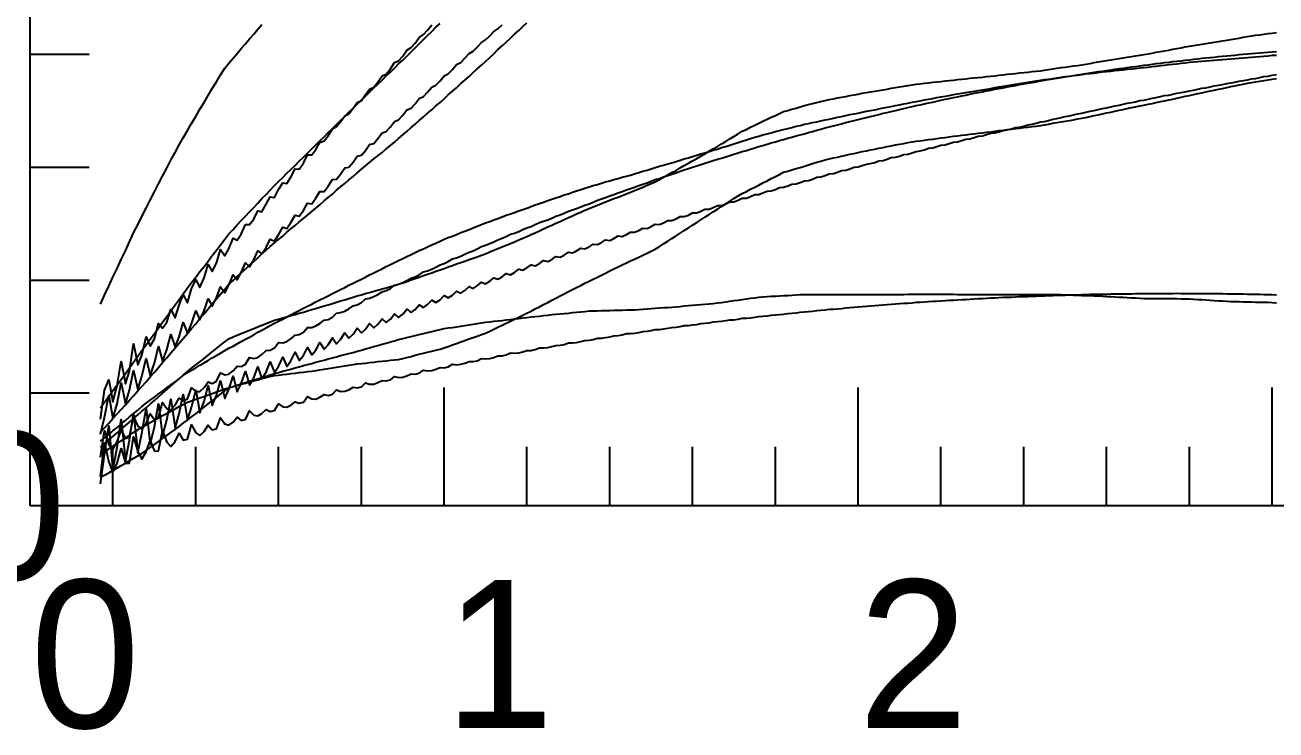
# Model space of a CAD drawing. Extents: x -35 to 185, y -35 to 125.
# Drawn here: x -0.3 to 67.4, y -12.1 to 26 of the extents above; entities that cross this region are included whole.
import ezdxf

# ---------------------------------------------------------------- set-up
doc = ezdxf.new("R2010")
doc.units = 0

msp = doc.modelspace()

# ---------------------------------------------------------------- linework, layer by layer
at = {"color": 0}
for p, q in [((0, 24.412), (3.2, 24.412)), ((0, 18.309), (3.2, 18.309)), ((0, 12.206), (3.2, 12.206)), ((0, 6.103), (3.2, 6.103)), ((22.4, 0), (22.4, 6.4)), ((44.8, 0), (44.8, 6.4)), ((67.2, 0), (67.2, 6.4)), ((4.48, 0), (4.48, 3.2)), ((8.96, 0), (8.96, 3.2)), ((13.44, 0), (13.44, 3.2)), ((17.92, 0), (17.92, 3.2)), ((26.88, 0), (26.88, 3.2)), ((31.36, 0), (31.36, 3.2)), ((35.84, 0), (35.84, 3.2)), ((40.32, 0), (40.32, 3.2)), ((49.28, 0), (49.28, 3.2)), ((53.76, 0), (53.76, 3.2)), ((58.24, 0), (58.24, 3.2)), ((62.72, 0), (62.72, 3.2))]:
    msp.add_line(p, q, dxfattribs=at)
msp.add_lwpolyline([(0, 0), (0, 99.174), (179.2, 99.174), (179.2, 0)], close=True, dxfattribs=at)
at = {"color": 4}
for points in [[(3.808, 3.985), (4.032, 4.227), (4.256, 4.471), (4.48, 4.728), (4.704, 4.97), (4.928, 5.214), (5.152, 5.471), (5.376, 5.712), (5.6, 5.955), (5.824, 6.212), (6.048, 6.452), (6.272, 6.702), (6.496, 6.974), (6.72, 7.229), (6.944, 7.485), (7.168, 7.757), (7.392, 8.012), (7.616, 8.269), (7.84, 8.541), (8.064, 8.795), (8.288, 9.051), (8.512, 9.324), (8.736, 9.585), (8.96, 9.847), (9.184, 10.125), (9.408, 10.385), (9.632, 10.647), (9.856, 10.925), (10.08, 11.184), (10.304, 11.445), (10.528, 11.724), (10.752, 11.983), (10.976, 12.186), (11.2, 12.402), (11.424, 12.6), (11.648, 12.798), (11.872, 13.015), (12.096, 13.212), (12.32, 13.41), (12.544, 13.626), (12.768, 13.823), (12.992, 14.021), (13.216, 14.227), (13.44, 14.407), (13.664, 14.589), (13.888, 14.79), (14.112, 14.97), (14.336, 15.152), (14.56, 15.353), (14.784, 15.534), (15.008, 15.715), (15.232, 15.917), (15.456, 16.097), (15.68, 16.283), (15.904, 16.488), (16.128, 16.672), (16.352, 16.856), (16.576, 17.061), (16.8, 17.244), (17.024, 17.428), (17.248, 17.632), (17.472, 17.815), (17.696, 17.998), (17.92, 18.198), (18.144, 18.376), (18.368, 18.555), (18.592, 18.755), (18.816, 18.932), (19.04, 19.11), (19.264, 19.31), (19.488, 19.487), (19.712, 19.665), (19.936, 19.864), (20.16, 20.05), (20.384, 20.239), (20.608, 20.45), (20.832, 20.639), (21.056, 20.828), (21.28, 21.038), (21.504, 21.225), (21.728, 21.413), (21.952, 21.623), (22.176, 21.81), (22.4, 21.997), (22.624, 22.218), (22.848, 22.413), (23.072, 22.608), (23.296, 22.825), (23.52, 23.019), (23.744, 23.214), (23.968, 23.43), (24.192, 23.623), (24.416, 23.816), (24.64, 24.031), (24.864, 24.235), (25.088, 24.438), (25.312, 24.663), (25.536, 24.865), (25.76, 25.067), (25.984, 25.291), (26.208, 25.492), (26.432, 25.694), (26.656, 25.917), (26.88, 26.117)], [(3.808, 5.3), (4.032, 5.602), (4.256, 5.911), (4.48, 6.231), (4.704, 6.535), (4.928, 6.841), (5.152, 7.16), (5.376, 7.468), (5.6, 7.77), (5.824, 8.089), (6.048, 8.395), (6.272, 8.699), (6.496, 9.013), (6.72, 9.318), (6.944, 9.626), (7.168, 9.937), (7.392, 10.241), (7.616, 10.548), (7.84, 10.863), (8.064, 11.164), (8.288, 11.47), (8.512, 11.789), (8.736, 12.068), (8.96, 12.358), (9.184, 12.662), (9.408, 12.948), (9.632, 13.235), (9.856, 13.539), (10.08, 13.83), (10.304, 14.113), (10.528, 14.417), (10.752, 14.703), (10.976, 14.938), (11.2, 15.185), (11.424, 15.419), (11.648, 15.655), (11.872, 15.897), (12.096, 16.131), (12.32, 16.366), (12.544, 16.612), (12.768, 16.842), (12.992, 17.076), (13.216, 17.318), (13.44, 17.527), (13.664, 17.744), (13.888, 17.978), (14.112, 18.19), (14.336, 18.404), (14.56, 18.638), (14.784, 18.854), (15.008, 19.063), (15.232, 19.297), (15.456, 19.512), (15.68, 19.727), (15.904, 19.959), (16.128, 20.176), (16.352, 20.394), (16.576, 20.621), (16.8, 20.837), (17.024, 21.055), (17.248, 21.285), (17.472, 21.497), (17.696, 21.713), (17.92, 21.945), (18.144, 22.15), (18.368, 22.363), (18.592, 22.595), (18.816, 22.803), (19.04, 23.012), (19.264, 23.242), (19.488, 23.454), (19.712, 23.658), (19.936, 23.888), (20.16, 24.104), (20.384, 24.318), (20.608, 24.551), (20.832, 24.768), (21.056, 24.985), (21.28, 25.213), (21.504, 25.428), (21.728, 25.645), (21.952, 25.875), (22.176, 26.086)], [(3.808, 3.494), (4.032, 3.676), (4.256, 3.866), (4.48, 4.057), (4.704, 4.243), (4.928, 4.43), (5.152, 4.62), (5.376, 4.812), (5.6, 4.992), (5.824, 5.18), (6.048, 5.371), (6.272, 5.545), (6.496, 5.71), (6.72, 5.88), (6.944, 6.052), (7.168, 6.21), (7.392, 6.379), (7.616, 6.549), (7.84, 6.713), (8.064, 6.877), (8.288, 7.045), (8.512, 7.215), (8.736, 7.332), (8.96, 7.467), (9.184, 7.603), (9.408, 7.732), (9.632, 7.862), (9.856, 7.997), (10.08, 8.134), (10.304, 8.257), (10.528, 8.391), (10.752, 8.52), (10.976, 8.64), (11.2, 8.761), (11.424, 8.888), (11.648, 9.016), (11.872, 9.129), (12.096, 9.255), (12.32, 9.382), (12.544, 9.502), (12.768, 9.621), (12.992, 9.747), (13.216, 9.874), (13.44, 9.981), (13.664, 10.101), (13.888, 10.221), (14.112, 10.333), (14.336, 10.446), (14.56, 10.566), (14.784, 10.686), (15.008, 10.791), (15.232, 10.909), (15.456, 11.028), (15.68, 11.137), (15.904, 11.247), (16.128, 11.364), (16.352, 11.481), (16.576, 11.583), (16.8, 11.698), (17.024, 11.814), (17.248, 11.923), (17.472, 12.031), (17.696, 12.146), (17.92, 12.264), (18.144, 12.367), (18.368, 12.484), (18.592, 12.601), (18.816, 12.71), (19.04, 12.82), (19.264, 12.936), (19.488, 13.052), (19.712, 13.154), (19.936, 13.268), (20.16, 13.38), (20.384, 13.482), (20.608, 13.584), (20.832, 13.692), (21.056, 13.801), (21.28, 13.895), (21.504, 14.003), (21.728, 14.111), (21.952, 14.211), (22.176, 14.312), (22.4, 14.419), (22.624, 14.506), (22.848, 14.586), (23.072, 14.678), (23.296, 14.771), (23.52, 14.856), (23.744, 14.942), (23.968, 15.034), (24.192, 15.126), (24.416, 15.204), (24.64, 15.295), (24.864, 15.38), (25.088, 15.458), (25.312, 15.537), (25.536, 15.622), (25.76, 15.708), (25.984, 15.779), (26.208, 15.863), (26.432, 15.948), (26.656, 16.025), (26.88, 16.102), (27.104, 16.186), (27.328, 16.27), (27.552, 16.34), (27.776, 16.422), (28, 16.505), (28.224, 16.578), (28.448, 16.652), (28.672, 16.731), (28.896, 16.811), (29.12, 16.877), (29.344, 16.956), (29.568, 17.035), (29.792, 17.106), (30.016, 17.178), (30.24, 17.256), (30.464, 17.326), (30.688, 17.38), (30.912, 17.447), (31.136, 17.514), (31.36, 17.575), (31.584, 17.635), (31.808, 17.701), (32.032, 17.768), (32.256, 17.821), (32.48, 17.887), (32.704, 17.956), (32.928, 18.021), (33.152, 18.086), (33.376, 18.157), (33.6, 18.228), (33.824, 18.286), (34.048, 18.356), (34.272, 18.426), (34.496, 18.489), (34.72, 18.553), (34.944, 18.622), (35.168, 18.694), (35.392, 18.753), (35.616, 18.824), (35.84, 18.895), (36.064, 18.96), (36.288, 19.024), (36.512, 19.094), (36.736, 19.164), (36.96, 19.221), (37.184, 19.29), (37.408, 19.365), (37.632, 19.434), (37.856, 19.503), (38.08, 19.577), (38.304, 19.652), (38.528, 19.714), (38.752, 19.787), (38.976, 19.86), (39.2, 19.927), (39.424, 19.994), (39.648, 20.059), (39.872, 20.121), (40.096, 20.171), (40.32, 20.232), (40.544, 20.293), (40.768, 20.348), (40.992, 20.402), (41.216, 20.462), (41.44, 20.522), (41.664, 20.57), (41.888, 20.629), (42.112, 20.678), (42.336, 20.724), (42.56, 20.77), (42.784, 20.821), (43.008, 20.872), (43.232, 20.912), (43.456, 20.962), (43.68, 21.012), (43.904, 21.056), (44.128, 21.101), (44.352, 21.15), (44.576, 21.199), (44.8, 21.237), (45.024, 21.285), (45.248, 21.334), (45.472, 21.376), (45.696, 21.419), (45.92, 21.466), (46.144, 21.514), (46.368, 21.551), (46.592, 21.598), (46.816, 21.645), (47.04, 21.687), (47.264, 21.73), (47.488, 21.776), (47.712, 21.822), (47.936, 21.859), (48.16, 21.904), (48.384, 21.95), (48.608, 21.99), (48.832, 22.031), (49.056, 22.072), (49.28, 22.115), (49.504, 22.148), (49.728, 22.19), (49.952, 22.232), (50.176, 22.268), (50.4, 22.305), (50.624, 22.346), (50.848, 22.387), (51.072, 22.418), (51.296, 22.46), (51.52, 22.5), (51.744, 22.536), (51.968, 22.572), (52.192, 22.612), (52.416, 22.652), (52.64, 22.683), (52.864, 22.722), (53.088, 22.761), (53.312, 22.796), (53.536, 22.83), (53.76, 22.868), (53.984, 22.906), (54.208, 22.935), (54.432, 22.973), (54.656, 23.01), (54.88, 23.042), (55.104, 23.075), (55.328, 23.111), (55.552, 23.147), (55.776, 23.173), (56, 23.204), (56.224, 23.235), (56.448, 23.262), (56.672, 23.289), (56.896, 23.319), (57.12, 23.349), (57.344, 23.372), (57.568, 23.401), (57.792, 23.43), (58.016, 23.456), (58.24, 23.479), (58.464, 23.505), (58.688, 23.532), (58.912, 23.551), (59.136, 23.577), (59.36, 23.603), (59.584, 23.625), (59.808, 23.647), (60.032, 23.672), (60.256, 23.696), (60.48, 23.719), (60.704, 23.748), (60.928, 23.777), (61.152, 23.802), (61.376, 23.828), (61.6, 23.855), (61.824, 23.883), (62.048, 23.905), (62.272, 23.932), (62.496, 23.959), (62.72, 23.978), (62.944, 23.996), (63.168, 24.017), (63.392, 24.037), (63.616, 24.051), (63.84, 24.071), (64.064, 24.091), (64.288, 24.107), (64.512, 24.124), (64.736, 24.143), (64.96, 24.161), (65.184, 24.18), (65.408, 24.202), (65.632, 24.223), (65.856, 24.242), (66.08, 24.261), (66.304, 24.282), (66.528, 24.302), (66.752, 24.318), (66.976, 24.338), (67.2, 24.358), (67.424, 24.372)]]:
    msp.add_lwpolyline(points, dxfattribs=at)
at = {"color": 3}
for points in [[(3.808, 10.903), (4.032, 11.388), (4.256, 11.873), (4.48, 12.358), (4.704, 12.837), (4.928, 13.317), (5.152, 13.796), (5.376, 14.276), (5.6, 14.755), (5.824, 15.192), (6.048, 15.64), (6.272, 16.087), (6.496, 16.535), (6.72, 16.982), (6.944, 17.405), (7.168, 17.831), (7.392, 18.258), (7.616, 18.684), (7.84, 19.111), (8.064, 19.514), (8.288, 19.9), (8.512, 20.286), (8.736, 20.672), (8.96, 21.058), (9.184, 21.444), (9.408, 21.815), (9.632, 22.185), (9.856, 22.555), (10.08, 22.925), (10.304, 23.296), (10.528, 23.666), (10.752, 23.941), (10.976, 24.202), (11.2, 24.463), (11.424, 24.724), (11.648, 24.985), (11.872, 25.245), (12.096, 25.506), (12.32, 25.767), (12.544, 26.028)], [(3.808, 3.869), (4.032, 4.772), (4.256, 5.959), (4.48, 4.724), (4.704, 5.522), (4.928, 6.644), (5.152, 5.514), (5.376, 6.261), (5.6, 7.316), (5.824, 6.286), (6.048, 6.992), (6.272, 7.974), (6.496, 7.054), (6.72, 7.716), (6.944, 8.622), (7.168, 7.817), (7.392, 8.433), (7.616, 9.266), (7.84, 8.574), (8.064, 9.143), (8.288, 9.908), (8.512, 9.323), (8.736, 9.849), (8.96, 10.551), (9.184, 10.062), (9.408, 10.549), (9.632, 11.194), (9.856, 10.792), (10.08, 11.244), (10.304, 11.839), (10.528, 11.513), (10.752, 11.933), (10.976, 12.486), (11.2, 12.224), (11.424, 12.618), (11.648, 13.132), (11.872, 12.927), (12.096, 13.298), (12.32, 13.779), (12.544, 13.623), (12.768, 13.974), (12.992, 14.426), (13.216, 14.31), (13.44, 14.644), (13.664, 15.072), (13.888, 14.991), (14.112, 15.311), (14.336, 15.716), (14.56, 15.666), (14.784, 15.972), (15.008, 16.358), (15.232, 16.335), (15.456, 16.63), (15.68, 16.998), (15.904, 16.998), (16.128, 17.283), (16.352, 17.636), (16.576, 17.656), (16.8, 17.932), (17.024, 18.272), (17.248, 18.308), (17.472, 18.577), (17.696, 18.904), (17.92, 18.956), (18.144, 19.217), (18.368, 19.534), (18.592, 19.598), (18.816, 19.854), (19.04, 20.16), (19.264, 20.237), (19.488, 20.486), (19.712, 20.784), (19.936, 20.87), (20.16, 21.115), (20.384, 21.404), (20.608, 21.5), (20.832, 21.739), (21.056, 22.021), (21.28, 22.125), (21.504, 22.36), (21.728, 22.635), (21.952, 22.745), (22.176, 22.976), (22.4, 23.245), (22.624, 23.362), (22.848, 23.589), (23.072, 23.852), (23.296, 23.975), (23.52, 24.198), (23.744, 24.455), (23.968, 24.583), (24.192, 24.803), (24.416, 25.055), (24.64, 25.188), (24.864, 25.405), (25.088, 25.652), (25.312, 25.788), (25.536, 26.003)], [(3.808, 4.68), (4.032, 6.259), (4.256, 6.82), (4.48, 5.621), (4.704, 6.514), (4.928, 7.807), (5.152, 6.605), (5.376, 7.288), (5.6, 8.76), (5.824, 7.619), (6.048, 8.127), (6.272, 9.142), (6.496, 8.627), (6.72, 9.022), (6.944, 9.862), (7.168, 9.607), (7.392, 9.936), (7.616, 10.62), (7.84, 10.16), (8.064, 10.845), (8.288, 11.416), (8.512, 10.975), (8.736, 11.736), (8.96, 12.229), (9.184, 11.809), (9.408, 12.335), (9.632, 13.045), (9.856, 12.662), (10.08, 13.112), (10.304, 13.857), (10.528, 13.519), (10.752, 13.897), (10.976, 14.465), (11.2, 14.371), (11.424, 14.696), (11.648, 15.204), (11.872, 15.214), (12.096, 15.501), (12.32, 15.946), (12.544, 15.892), (12.768, 16.304), (12.992, 16.7), (13.216, 16.664), (13.44, 17.104), (13.664, 17.461), (13.888, 17.43), (14.112, 17.779), (14.336, 18.224), (14.56, 18.2), (14.784, 18.526), (15.008, 18.986), (15.232, 18.97), (15.456, 19.266), (15.68, 19.652), (15.904, 19.738), (16.128, 20.009), (16.352, 20.375), (16.576, 20.502), (16.8, 20.753), (17.024, 21.091), (17.248, 21.186), (17.472, 21.496), (17.696, 21.81), (17.92, 21.913), (18.144, 22.235), (18.368, 22.529), (18.592, 22.63), (18.816, 22.911), (19.04, 23.248), (19.264, 23.347), (19.488, 23.621), (19.712, 23.964), (19.936, 24.063), (20.16, 24.32), (20.384, 24.627), (20.608, 24.776), (20.832, 25.02), (21.056, 25.32), (21.28, 25.486), (21.504, 25.718), (21.728, 26.002)], [(3.808, 2.633), (4.032, 4.051), (4.256, 3.316), (4.48, 3.045), (4.704, 3.456), (4.928, 4.099), (5.152, 3.636), (5.376, 3.728), (5.6, 4.819), (5.824, 4.305), (6.048, 4.142), (6.272, 4.473), (6.496, 4.968), (6.72, 4.677), (6.944, 4.786), (7.168, 5.584), (7.392, 5.256), (7.616, 5.189), (7.84, 5.45), (8.064, 5.831), (8.288, 5.671), (8.512, 5.791), (8.736, 6.383), (8.96, 6.183), (9.184, 6.18), (9.408, 6.393), (9.632, 6.697), (9.856, 6.621), (10.08, 6.747), (10.304, 7.201), (10.528, 7.086), (10.752, 7.122), (10.976, 7.304), (11.2, 7.556), (11.424, 7.534), (11.648, 7.661), (11.872, 8.022), (12.096, 7.964), (12.32, 8.024), (12.544, 8.185), (12.768, 8.401), (12.992, 8.414), (13.216, 8.539), (13.44, 8.837), (13.664, 8.818), (13.888, 8.891), (14.112, 9.037), (14.336, 9.227), (14.56, 9.263), (14.784, 9.386), (15.008, 9.638), (15.232, 9.645), (15.456, 9.727), (15.68, 9.862), (15.904, 10.033), (16.128, 10.083), (16.352, 10.204), (16.576, 10.421), (16.8, 10.448), (17.024, 10.535), (17.248, 10.661), (17.472, 10.816), (17.696, 10.877), (17.92, 10.994), (18.144, 11.185), (18.368, 11.225), (18.592, 11.315), (18.816, 11.433), (19.04, 11.576), (19.264, 11.644), (19.488, 11.758), (19.712, 11.929), (19.936, 11.978), (20.16, 12.069), (20.384, 12.181), (20.608, 12.314), (20.832, 12.386), (21.056, 12.497), (21.28, 12.651), (21.504, 12.706), (21.728, 12.798), (21.952, 12.904), (22.176, 13.029), (22.4, 13.103), (22.624, 13.211), (22.848, 13.351), (23.072, 13.411), (23.296, 13.502), (23.52, 13.604), (23.744, 13.72), (23.968, 13.796), (24.192, 13.9), (24.416, 14.029), (24.64, 14.093), (24.864, 14.182), (25.088, 14.279), (25.312, 14.389), (25.536, 14.466), (25.76, 14.566), (25.984, 14.685), (26.208, 14.751), (26.432, 14.839), (26.656, 14.932), (26.88, 15.036), (27.104, 15.112), (27.328, 15.209), (27.552, 15.32), (27.776, 15.386), (28, 15.472), (28.224, 15.561), (28.448, 15.66), (28.672, 15.736), (28.896, 15.829), (29.12, 15.932), (29.344, 15.999), (29.568, 16.083), (29.792, 16.168), (30.016, 16.262), (30.24, 16.337), (30.464, 16.427), (30.688, 16.523), (30.912, 16.59), (31.136, 16.671), (31.36, 16.753), (31.584, 16.842), (31.808, 16.915), (32.032, 17.002), (32.256, 17.092), (32.48, 17.158), (32.704, 17.237), (32.928, 17.316), (33.152, 17.4), (33.376, 17.472), (33.6, 17.556), (33.824, 17.64), (34.048, 17.705), (34.272, 17.782), (34.496, 17.857), (34.72, 17.937), (34.944, 18.007), (35.168, 18.087), (35.392, 18.167), (35.616, 18.231), (35.84, 18.304), (36.064, 18.376), (36.288, 18.452), (36.512, 18.52), (36.736, 18.598), (36.96, 18.672), (37.184, 18.735), (37.408, 18.806), (37.632, 18.874), (37.856, 18.947), (38.08, 19.013), (38.304, 19.087), (38.528, 19.157), (38.752, 19.218), (38.976, 19.286), (39.2, 19.351), (39.424, 19.42), (39.648, 19.484), (39.872, 19.555), (40.096, 19.621), (40.32, 19.68), (40.544, 19.745), (40.768, 19.808), (40.992, 19.873), (41.216, 19.934), (41.44, 20.002), (41.664, 20.064), (41.888, 20.121), (42.112, 20.184), (42.336, 20.243), (42.56, 20.305), (42.784, 20.364), (43.008, 20.429), (43.232, 20.487), (43.456, 20.542), (43.68, 20.602), (43.904, 20.658), (44.128, 20.717), (44.352, 20.773), (44.576, 20.835), (44.8, 20.89), (45.024, 20.942), (45.248, 21), (45.472, 21.053), (45.696, 21.109), (45.92, 21.163), (46.144, 21.221), (46.368, 21.273), (46.592, 21.323), (46.816, 21.378), (47.04, 21.428), (47.264, 21.481), (47.488, 21.532), (47.712, 21.587), (47.936, 21.636), (48.16, 21.684), (48.384, 21.735), (48.608, 21.783), (48.832, 21.833), (49.056, 21.881), (49.28, 21.933), (49.504, 21.979), (49.728, 22.025), (49.952, 22.074), (50.176, 22.118), (50.4, 22.165), (50.624, 22.211), (50.848, 22.26), (51.072, 22.303), (51.296, 22.346), (51.52, 22.392), (51.744, 22.434), (51.968, 22.478), (52.192, 22.521), (52.416, 22.568), (52.64, 22.607), (52.864, 22.648), (53.088, 22.692), (53.312, 22.731), (53.536, 22.772), (53.76, 22.813), (53.984, 22.856), (54.208, 22.893), (54.432, 22.931), (54.656, 22.972), (54.88, 23.009), (55.104, 23.047), (55.328, 23.085), (55.552, 23.125), (55.776, 23.159), (56, 23.195), (56.224, 23.233), (56.448, 23.267), (56.672, 23.303), (56.896, 23.338), (57.12, 23.376), (57.344, 23.407), (57.568, 23.441), (57.792, 23.476), (58.016, 23.508), (58.24, 23.54), (58.464, 23.573), (58.688, 23.608), (58.912, 23.636), (59.136, 23.668), (59.36, 23.7), (59.584, 23.729), (59.808, 23.759), (60.032, 23.79), (60.256, 23.822), (60.48, 23.848), (60.704, 23.876), (60.928, 23.906), (61.152, 23.933), (61.376, 23.96), (61.6, 23.988), (61.824, 24.017), (62.048, 24.041), (62.272, 24.067), (62.496, 24.094), (62.72, 24.118), (62.944, 24.143), (63.168, 24.168), (63.392, 24.195), (63.616, 24.216), (63.84, 24.24), (64.064, 24.265), (64.288, 24.286), (64.512, 24.308), (64.736, 24.331), (64.96, 24.355), (65.184, 24.374), (65.408, 24.395), (65.632, 24.417), (65.856, 24.436), (66.08, 24.456), (66.304, 24.476), (66.528, 24.498), (66.752, 24.514), (66.976, 24.533), (67.2, 24.552), (67.424, 24.569)]]:
    msp.add_lwpolyline(points, dxfattribs=at)
at = {"color": 1}
msp.add_lwpolyline([(3.808, 3.181), (4.032, 3.372), (4.256, 3.565), (4.48, 3.758), (4.704, 3.951), (4.928, 4.144), (5.152, 4.338), (5.376, 4.532), (5.6, 4.726), (5.824, 4.921), (6.048, 5.115), (6.272, 5.309), (6.496, 5.503), (6.72, 5.697), (6.944, 5.892), (7.168, 6.088), (7.392, 6.285), (7.616, 6.481), (7.84, 6.679), (8.064, 6.876), (8.288, 7.074), (8.512, 7.273), (8.736, 7.441), (8.96, 7.616), (9.184, 7.792), (9.408, 7.969), (9.632, 8.146), (9.856, 8.325), (10.08, 8.503), (10.304, 8.683), (10.528, 8.863), (10.752, 9.037), (10.976, 9.134), (11.2, 9.226), (11.424, 9.317), (11.648, 9.409), (11.872, 9.501), (12.096, 9.592), (12.32, 9.684), (12.544, 9.775), (12.768, 9.867), (12.992, 9.958), (13.216, 10.036), (13.44, 10.1), (13.664, 10.163), (13.888, 10.226), (14.112, 10.29), (14.336, 10.353), (14.56, 10.417), (14.784, 10.481), (15.008, 10.544), (15.232, 10.608), (15.456, 10.672), (15.68, 10.74), (15.904, 10.808), (16.128, 10.875), (16.352, 10.942), (16.576, 11.01), (16.8, 11.077), (17.024, 11.144), (17.248, 11.212), (17.472, 11.279), (17.696, 11.347), (17.92, 11.41), (18.144, 11.473), (18.368, 11.537), (18.592, 11.6), (18.816, 11.664), (19.04, 11.727), (19.264, 11.791), (19.488, 11.854), (19.712, 11.918), (19.936, 11.982), (20.16, 12.056), (20.384, 12.135), (20.608, 12.213), (20.832, 12.291), (21.056, 12.37), (21.28, 12.448), (21.504, 12.527), (21.728, 12.605), (21.952, 12.683), (22.176, 12.762), (22.4, 12.84), (22.624, 12.919), (22.848, 12.997), (23.072, 13.076), (23.296, 13.155), (23.52, 13.234), (23.744, 13.313), (23.968, 13.393), (24.192, 13.472), (24.416, 13.551), (24.64, 13.631), (24.864, 13.725), (25.088, 13.817), (25.312, 13.91), (25.536, 14.003), (25.76, 14.096), (25.984, 14.189), (26.208, 14.283), (26.432, 14.377), (26.656, 14.471), (26.88, 14.565), (27.104, 14.666), (27.328, 14.769), (27.552, 14.872), (27.776, 14.975), (28, 15.079), (28.224, 15.179), (28.448, 15.281), (28.672, 15.382), (28.896, 15.484), (29.12, 15.586), (29.344, 15.686), (29.568, 15.784), (29.792, 15.882), (30.016, 15.98), (30.24, 16.078), (30.464, 16.168), (30.688, 16.256), (30.912, 16.344), (31.136, 16.432), (31.36, 16.521), (31.584, 16.61), (31.808, 16.696), (32.032, 16.783), (32.256, 16.87), (32.48, 16.957), (32.704, 17.048), (32.928, 17.142), (33.152, 17.236), (33.376, 17.331), (33.6, 17.425), (33.824, 17.52), (34.048, 17.642), (34.272, 17.766), (34.496, 17.89), (34.72, 18.014), (34.944, 18.139), (35.168, 18.268), (35.392, 18.396), (35.616, 18.524), (35.84, 18.652), (36.064, 18.781), (36.288, 18.91), (36.512, 19.039), (36.736, 19.169), (36.96, 19.298), (37.184, 19.428), (37.408, 19.564), (37.632, 19.701), (37.856, 19.837), (38.08, 19.974), (38.304, 20.111), (38.528, 20.248), (38.752, 20.353), (38.976, 20.466), (39.2, 20.579), (39.424, 20.693), (39.648, 20.799), (39.872, 20.903), (40.096, 21.006), (40.32, 21.11), (40.544, 21.214), (40.768, 21.318), (40.992, 21.38), (41.216, 21.444), (41.44, 21.508), (41.664, 21.572), (41.888, 21.636), (42.112, 21.691), (42.336, 21.749), (42.56, 21.806), (42.784, 21.864), (43.008, 21.921), (43.232, 21.967), (43.456, 22.009), (43.68, 22.051), (43.904, 22.093), (44.128, 22.135), (44.352, 22.177), (44.576, 22.219), (44.8, 22.261), (45.024, 22.303), (45.248, 22.345), (45.472, 22.388), (45.696, 22.423), (45.92, 22.46), (46.144, 22.498), (46.368, 22.535), (46.592, 22.574), (46.816, 22.612), (47.04, 22.65), (47.264, 22.689), (47.488, 22.728), (47.712, 22.766), (47.936, 22.791), (48.16, 22.817), (48.384, 22.844), (48.608, 22.87), (48.832, 22.897), (49.056, 22.921), (49.28, 22.945), (49.504, 22.97), (49.728, 22.995), (49.952, 23.02), (50.176, 23.043), (50.4, 23.066), (50.624, 23.09), (50.848, 23.113), (51.072, 23.136), (51.296, 23.16), (51.52, 23.185), (51.744, 23.209), (51.968, 23.233), (52.192, 23.257), (52.416, 23.281), (52.64, 23.306), (52.864, 23.33), (53.088, 23.354), (53.312, 23.378), (53.536, 23.402), (53.76, 23.427), (53.984, 23.451), (54.208, 23.475), (54.432, 23.499), (54.656, 23.524), (54.88, 23.561), (55.104, 23.595), (55.328, 23.629), (55.552, 23.663), (55.776, 23.694), (56, 23.724), (56.224, 23.754), (56.448, 23.785), (56.672, 23.815), (56.896, 23.845), (57.12, 23.883), (57.344, 23.922), (57.568, 23.96), (57.792, 23.998), (58.016, 24.037), (58.24, 24.073), (58.464, 24.11), (58.688, 24.147), (58.912, 24.184), (59.136, 24.221), (59.36, 24.257), (59.584, 24.292), (59.808, 24.328), (60.032, 24.363), (60.256, 24.399), (60.48, 24.439), (60.704, 24.479), (60.928, 24.52), (61.152, 24.56), (61.376, 24.6), (61.6, 24.641), (61.824, 24.685), (62.048, 24.728), (62.272, 24.77), (62.496, 24.813), (62.72, 24.853), (62.944, 24.89), (63.168, 24.928), (63.392, 24.965), (63.616, 25.003), (63.84, 25.041), (64.064, 25.075), (64.288, 25.11), (64.512, 25.144), (64.736, 25.179), (64.96, 25.214), (65.184, 25.254), (65.408, 25.292), (65.632, 25.33), (65.856, 25.369), (66.08, 25.407), (66.304, 25.439), (66.528, 25.469), (66.752, 25.499), (66.976, 25.53), (67.2, 25.56), (67.424, 25.586)], dxfattribs=at)
at = {"color": 2}
for points in [[(3.808, 3.181), (4.032, 3.372), (4.256, 3.565), (4.48, 3.758), (4.704, 3.951), (4.928, 4.144), (5.152, 4.338), (5.376, 4.532), (5.6, 4.726), (5.824, 4.921), (6.048, 5.115), (6.272, 5.309), (6.496, 5.503), (6.72, 5.697), (6.944, 5.892), (7.168, 6.088), (7.392, 6.285), (7.616, 6.481), (7.84, 6.679), (8.064, 6.876), (8.288, 7.074), (8.512, 7.273), (8.736, 7.441), (8.96, 7.616), (9.184, 7.792), (9.408, 7.969), (9.632, 8.146), (9.856, 8.325), (10.08, 8.503), (10.304, 8.683), (10.528, 8.863), (10.752, 9.037), (10.976, 9.134), (11.2, 9.226), (11.424, 9.317), (11.648, 9.409), (11.872, 9.501), (12.096, 9.592), (12.32, 9.684), (12.544, 9.775), (12.768, 9.867), (12.992, 9.958), (13.216, 10.036), (13.44, 10.1), (13.664, 10.163), (13.888, 10.226), (14.112, 10.29), (14.336, 10.353), (14.56, 10.417), (14.784, 10.481), (15.008, 10.544), (15.232, 10.608), (15.456, 10.672), (15.68, 10.74), (15.904, 10.808), (16.128, 10.875), (16.352, 10.942), (16.576, 11.01), (16.8, 11.077), (17.024, 11.144), (17.248, 11.212), (17.472, 11.279), (17.696, 11.347), (17.92, 11.41), (18.144, 11.473), (18.368, 11.537), (18.592, 11.6), (18.816, 11.664), (19.04, 11.727), (19.264, 11.791), (19.488, 11.854), (19.712, 11.918), (19.936, 11.982), (20.16, 12.056), (20.384, 12.135), (20.608, 12.213), (20.832, 12.291), (21.056, 12.37), (21.28, 12.448), (21.504, 12.527), (21.728, 12.605), (21.952, 12.683), (22.176, 12.762), (22.4, 12.84), (22.624, 12.919), (22.848, 12.997), (23.072, 13.076), (23.296, 13.155), (23.52, 13.234), (23.744, 13.313), (23.968, 13.393), (24.192, 13.472), (24.416, 13.551), (24.64, 13.631), (24.864, 13.725), (25.088, 13.817), (25.312, 13.91), (25.536, 14.003), (25.76, 14.096), (25.984, 14.189), (26.208, 14.283), (26.432, 14.377), (26.656, 14.471), (26.88, 14.565), (27.104, 14.666), (27.328, 14.769), (27.552, 14.872), (27.776, 14.975), (28, 15.079), (28.224, 15.179), (28.448, 15.281), (28.672, 15.382), (28.896, 15.484), (29.12, 15.586), (29.344, 15.686), (29.568, 15.784), (29.792, 15.882), (30.016, 15.98), (30.24, 16.078), (30.464, 16.168), (30.688, 16.256), (30.912, 16.344), (31.136, 16.432), (31.36, 16.521), (31.584, 16.61), (31.808, 16.696), (32.032, 16.783), (32.256, 16.87), (32.48, 16.957), (32.704, 17.048), (32.928, 17.142), (33.152, 17.236), (33.376, 17.331), (33.6, 17.425), (33.824, 17.52), (34.048, 17.642), (34.272, 17.766), (34.496, 17.89), (34.72, 18.014), (34.944, 18.139), (35.168, 18.268), (35.392, 18.396), (35.616, 18.524), (35.84, 18.652), (36.064, 18.781), (36.288, 18.91), (36.512, 19.039), (36.736, 19.169), (36.96, 19.298), (37.184, 19.428), (37.408, 19.564), (37.632, 19.701), (37.856, 19.837), (38.08, 19.974), (38.304, 20.111), (38.528, 20.248), (38.752, 20.353), (38.976, 20.466), (39.2, 20.579), (39.424, 20.693), (39.648, 20.799), (39.872, 20.903), (40.096, 21.006), (40.32, 21.11), (40.544, 21.214), (40.768, 21.318), (40.992, 21.38), (41.216, 21.444), (41.44, 21.508), (41.664, 21.572), (41.888, 21.636), (42.112, 21.691), (42.336, 21.749), (42.56, 21.806), (42.784, 21.864), (43.008, 21.921), (43.232, 21.967), (43.456, 22.009), (43.68, 22.051), (43.904, 22.093), (44.128, 22.135), (44.352, 22.177), (44.576, 22.219), (44.8, 22.261), (45.024, 22.303), (45.248, 22.345), (45.472, 22.388), (45.696, 22.423), (45.92, 22.46), (46.144, 22.498), (46.368, 22.535), (46.592, 22.574), (46.816, 22.612), (47.04, 22.65), (47.264, 22.689), (47.488, 22.728), (47.712, 22.766), (47.936, 22.791), (48.16, 22.817), (48.384, 22.844), (48.608, 22.87), (48.832, 22.897), (49.056, 22.921), (49.28, 22.945), (49.504, 22.97), (49.728, 22.995), (49.952, 23.02), (50.176, 23.043), (50.4, 23.066), (50.624, 23.09), (50.848, 23.113), (51.072, 23.136), (51.296, 23.16), (51.52, 23.185), (51.744, 23.209), (51.968, 23.233), (52.192, 23.257), (52.416, 23.281), (52.64, 23.306), (52.864, 23.33), (53.088, 23.354), (53.312, 23.378), (53.536, 23.402), (53.76, 23.427), (53.984, 23.451), (54.208, 23.475), (54.432, 23.499), (54.656, 23.524), (54.88, 23.561), (55.104, 23.595), (55.328, 23.629), (55.552, 23.663), (55.776, 23.694), (56, 23.724), (56.224, 23.754), (56.448, 23.785), (56.672, 23.815), (56.896, 23.845), (57.12, 23.883), (57.344, 23.922), (57.568, 23.96), (57.792, 23.998), (58.016, 24.037), (58.24, 24.073), (58.464, 24.11), (58.688, 24.147), (58.912, 24.184), (59.136, 24.221), (59.36, 24.257), (59.584, 24.292), (59.808, 24.328), (60.032, 24.363), (60.256, 24.399), (60.48, 24.439), (60.704, 24.479), (60.928, 24.52), (61.152, 24.56), (61.376, 24.6), (61.6, 24.641), (61.824, 24.685), (62.048, 24.728), (62.272, 24.77), (62.496, 24.813), (62.72, 24.853), (62.944, 24.89), (63.168, 24.928), (63.392, 24.965), (63.616, 25.003), (63.84, 25.041), (64.064, 25.075), (64.288, 25.11), (64.512, 25.144), (64.736, 25.179), (64.96, 25.214), (65.184, 25.254), (65.408, 25.292), (65.632, 25.33), (65.856, 25.369), (66.08, 25.407), (66.304, 25.439), (66.528, 25.469), (66.752, 25.499), (66.976, 25.53), (67.2, 25.56), (67.424, 25.586)], [(3.808, 1.189), (4.032, 2.766), (4.256, 4.327), (4.48, 1.91), (4.704, 3.163), (4.928, 4.661), (5.152, 2.414), (5.376, 3.545), (5.6, 4.97), (5.824, 2.874), (6.048, 3.915), (6.272, 5.253), (6.496, 3.325), (6.72, 4.275), (6.944, 5.516), (7.168, 3.77), (7.392, 4.628), (7.616, 5.768), (7.84, 4.204), (8.064, 4.974), (8.288, 6.014), (8.512, 4.627), (8.736, 5.313), (8.96, 6.259), (9.184, 5.034), (9.408, 5.646), (9.632, 6.506), (9.856, 5.428), (10.08, 5.974), (10.304, 6.755), (10.528, 5.807), (10.752, 6.297), (10.976, 7.008), (11.2, 6.173), (11.424, 6.614), (11.648, 7.263), (11.872, 6.528), (12.096, 6.927), (12.32, 7.521), (12.544, 6.872), (12.768, 7.235), (12.992, 7.78), (13.216, 7.207), (13.44, 7.539), (13.664, 8.041), (13.888, 7.533), (14.112, 7.838), (14.336, 8.303), (14.56, 7.851), (14.784, 8.134), (15.008, 8.565), (15.232, 8.162), (15.456, 8.425), (15.68, 8.827), (15.904, 8.467), (16.128, 8.712), (16.352, 9.088), (16.576, 8.766), (16.8, 8.996), (17.024, 9.348), (17.248, 9.059), (17.472, 9.276), (17.696, 9.607), (17.92, 9.348), (18.144, 9.552), (18.368, 9.864), (18.592, 9.632), (18.816, 9.825), (19.04, 10.12), (19.264, 9.911), (19.488, 10.095), (19.712, 10.374), (19.936, 10.186), (20.16, 10.361), (20.384, 10.627), (20.608, 10.457), (20.832, 10.625), (21.056, 10.877), (21.28, 10.724), (21.504, 10.885), (21.728, 11.125), (21.952, 10.988), (22.176, 11.142), (22.4, 11.372), (22.624, 11.248), (22.848, 11.396), (23.072, 11.616), (23.296, 11.504), (23.52, 11.647), (23.744, 11.858), (23.968, 11.758), (24.192, 11.895), (24.416, 12.098), (24.64, 12.008), (24.864, 12.141), (25.088, 12.335), (25.312, 12.255), (25.536, 12.384), (25.76, 12.57), (25.984, 12.499), (26.208, 12.624), (26.432, 12.804), (26.656, 12.74), (26.88, 12.861), (27.104, 13.035), (27.328, 12.978), (27.552, 13.096), (27.776, 13.263), (28, 13.214), (28.224, 13.328), (28.448, 13.49), (28.672, 13.446), (28.896, 13.557), (29.12, 13.714), (29.344, 13.676), (29.568, 13.785), (29.792, 13.937), (30.016, 13.904), (30.24, 14.009), (30.464, 14.157), (30.688, 14.129), (30.912, 14.232), (31.136, 14.375), (31.36, 14.351), (31.584, 14.452), (31.808, 14.59), (32.032, 14.571), (32.256, 14.669), (32.48, 14.804), (32.704, 14.788), (32.928, 14.884), (33.152, 15.016), (33.376, 15.004), (33.6, 15.097), (33.824, 15.225), (34.048, 15.216), (34.272, 15.308), (34.496, 15.432), (34.72, 15.427), (34.944, 15.516), (35.168, 15.638), (35.392, 15.635), (35.616, 15.723), (35.84, 15.841), (36.064, 15.841), (36.288, 15.927), (36.512, 16.042), (36.736, 16.044), (36.96, 16.129), (37.184, 16.241), (37.408, 16.246), (37.632, 16.328), (37.856, 16.438), (38.08, 16.445), (38.304, 16.526), (38.528, 16.633), (38.752, 16.642), (38.976, 16.722), (39.2, 16.827), (39.424, 16.837), (39.648, 16.915), (39.872, 17.018), (40.096, 17.03), (40.32, 17.107), (40.544, 17.207), (40.768, 17.221), (40.992, 17.296), (41.216, 17.394), (41.44, 17.409), (41.664, 17.484), (41.888, 17.58), (42.112, 17.596), (42.336, 17.669), (42.56, 17.763), (42.784, 17.781), (43.008, 17.853), (43.232, 17.945), (43.456, 17.964), (43.68, 18.034), (43.904, 18.125), (44.128, 18.145), (44.352, 18.214), (44.576, 18.303), (44.8, 18.324), (45.024, 18.392), (45.248, 18.479), (45.472, 18.501), (45.696, 18.568), (45.92, 18.653), (46.144, 18.676), (46.368, 18.742), (46.592, 18.825), (46.816, 18.849), (47.04, 18.914), (47.264, 18.996), (47.488, 19.02), (47.712, 19.084), (47.936, 19.165), (48.16, 19.19), (48.384, 19.253), (48.608, 19.332), (48.832, 19.357), (49.056, 19.419), (49.28, 19.497), (49.504, 19.523), (49.728, 19.584), (49.952, 19.66), (50.176, 19.687), (50.4, 19.747), (50.624, 19.822), (50.848, 19.849), (51.072, 19.909), (51.296, 19.982), (51.52, 20.01), (51.744, 20.068), (51.968, 20.14), (52.192, 20.168), (52.416, 20.226), (52.64, 20.297), (52.864, 20.325), (53.088, 20.382), (53.312, 20.452), (53.536, 20.48), (53.76, 20.536), (53.984, 20.605), (54.208, 20.634), (54.432, 20.689), (54.656, 20.756), (54.88, 20.785), (55.104, 20.84), (55.328, 20.906), (55.552, 20.935), (55.776, 20.989), (56, 21.054), (56.224, 21.084), (56.448, 21.136), (56.672, 21.2), (56.896, 21.23), (57.12, 21.282), (57.344, 21.345), (57.568, 21.375), (57.792, 21.427), (58.016, 21.488), (58.24, 21.518), (58.464, 21.569), (58.688, 21.63), (58.912, 21.66), (59.136, 21.71), (59.36, 21.77), (59.584, 21.8), (59.808, 21.849), (60.032, 21.908), (60.256, 21.938), (60.48, 21.987), (60.704, 22.045), (60.928, 22.075), (61.152, 22.123), (61.376, 22.18), (61.6, 22.21), (61.824, 22.257), (62.048, 22.313), (62.272, 22.344), (62.496, 22.39), (62.72, 22.445), (62.944, 22.476), (63.168, 22.521), (63.392, 22.576), (63.616, 22.606), (63.84, 22.651), (64.064, 22.704), (64.288, 22.735), (64.512, 22.779), (64.736, 22.832), (64.96, 22.862), (65.184, 22.906), (65.408, 22.957), (65.632, 22.987), (65.856, 23.031), (66.08, 23.081), (66.304, 23.111), (66.528, 23.154), (66.752, 23.204), (66.976, 23.234), (67.2, 23.276), (67.424, 23.325)], [(3.808, 1.586), (4.032, 3.395), (4.256, 2.358), (4.48, 1.801), (4.704, 2.311), (4.928, 3.097), (5.152, 2.312), (5.376, 2.303), (5.6, 3.741), (5.824, 2.927), (6.048, 2.531), (6.272, 2.918), (6.496, 3.523), (6.72, 2.959), (6.944, 2.982), (7.168, 4.05), (7.392, 3.453), (7.616, 3.204), (7.84, 3.484), (8.064, 3.938), (8.288, 3.555), (8.512, 3.599), (8.736, 4.388), (8.96, 3.957), (9.184, 3.807), (9.408, 4.016), (9.632, 4.363), (9.856, 4.105), (10.08, 4.159), (10.304, 4.755), (10.528, 4.442), (10.752, 4.355), (10.976, 4.518), (11.2, 4.791), (11.424, 4.615), (11.648, 4.675), (11.872, 5.137), (12.096, 4.908), (12.32, 4.861), (12.544, 4.993), (12.768, 5.215), (12.992, 5.094), (13.216, 5.155), (13.44, 5.524), (13.664, 5.354), (13.888, 5.332), (14.112, 5.444), (14.336, 5.628), (14.56, 5.545), (14.784, 5.606), (15.008, 5.907), (15.232, 5.78), (15.456, 5.775), (15.68, 5.872), (15.904, 6.028), (16.128, 5.972), (16.352, 6.031), (16.576, 6.282), (16.8, 6.187), (17.024, 6.193), (17.248, 6.278), (17.472, 6.413), (17.696, 6.376), (17.92, 6.434), (18.144, 6.646), (18.368, 6.575), (18.592, 6.588), (18.816, 6.665), (19.04, 6.783), (19.264, 6.76), (19.488, 6.816), (19.712, 6.997), (19.936, 6.944), (20.16, 6.963), (20.384, 7.032), (20.608, 7.137), (20.832, 7.124), (21.056, 7.178), (21.28, 7.335), (21.504, 7.296), (21.728, 7.318), (21.952, 7.382), (22.176, 7.476), (22.4, 7.471), (22.624, 7.522), (22.848, 7.66), (23.072, 7.632), (23.296, 7.656), (23.52, 7.714), (23.744, 7.799), (23.968, 7.799), (24.192, 7.849), (24.416, 7.97), (24.64, 7.95), (24.864, 7.976), (25.088, 8.03), (25.312, 8.106), (25.536, 8.111), (25.76, 8.159), (25.984, 8.266), (26.208, 8.253), (26.432, 8.28), (26.656, 8.329), (26.88, 8.399), (27.104, 8.407), (27.328, 8.452), (27.552, 8.548), (27.776, 8.54), (28, 8.567), (28.224, 8.613), (28.448, 8.677), (28.672, 8.688), (28.896, 8.731), (29.12, 8.816), (29.344, 8.813), (29.568, 8.839), (29.792, 8.882), (30.016, 8.941), (30.24, 8.953), (30.464, 8.994), (30.688, 9.07), (30.912, 9.07), (31.136, 9.097), (31.36, 9.136), (31.584, 9.19), (31.808, 9.204), (32.032, 9.242), (32.256, 9.311), (32.48, 9.313), (32.704, 9.339), (32.928, 9.376), (33.152, 9.425), (33.376, 9.44), (33.6, 9.476), (33.824, 9.539), (34.048, 9.543), (34.272, 9.568), (34.496, 9.602), (34.72, 9.647), (34.944, 9.662), (35.168, 9.696), (35.392, 9.753), (35.616, 9.758), (35.84, 9.782), (36.064, 9.814), (36.288, 9.856), (36.512, 9.871), (36.736, 9.903), (36.96, 9.954), (37.184, 9.96), (37.408, 9.983), (37.632, 10.013), (37.856, 10.051), (38.08, 10.066), (38.304, 10.096), (38.528, 10.142), (38.752, 10.149), (38.976, 10.171), (39.2, 10.198), (39.424, 10.233), (39.648, 10.247), (39.872, 10.276), (40.096, 10.318), (40.32, 10.325), (40.544, 10.345), (40.768, 10.371), (40.992, 10.403), (41.216, 10.416), (41.44, 10.442), (41.664, 10.48), (41.888, 10.488), (42.112, 10.507), (42.336, 10.53), (42.56, 10.559), (42.784, 10.572), (43.008, 10.596), (43.232, 10.631), (43.456, 10.638), (43.68, 10.656), (43.904, 10.677), (44.128, 10.703), (44.352, 10.716), (44.576, 10.738), (44.8, 10.769), (45.024, 10.776), (45.248, 10.792), (45.472, 10.811), (45.696, 10.835), (45.92, 10.846), (46.144, 10.867), (46.368, 10.894), (46.592, 10.901), (46.816, 10.916), (47.04, 10.933), (47.264, 10.955), (47.488, 10.965), (47.712, 10.983), (47.936, 11.008), (48.16, 11.014), (48.384, 11.027), (48.608, 11.043), (48.832, 11.062), (49.056, 11.071), (49.28, 11.088), (49.504, 11.109), (49.728, 11.114), (49.952, 11.127), (50.176, 11.14), (50.4, 11.157), (50.624, 11.165), (50.848, 11.18), (51.072, 11.199), (51.296, 11.203), (51.52, 11.214), (51.744, 11.225), (51.968, 11.24), (52.192, 11.247), (52.416, 11.26), (52.64, 11.276), (52.864, 11.28), (53.088, 11.289), (53.312, 11.298), (53.536, 11.311), (53.76, 11.317), (53.984, 11.328), (54.208, 11.342), (54.432, 11.344), (54.656, 11.352), (54.88, 11.36), (55.104, 11.37), (55.328, 11.375), (55.552, 11.384), (55.776, 11.395), (56, 11.397), (56.224, 11.403), (56.448, 11.409), (56.672, 11.418), (56.896, 11.421), (57.12, 11.428), (57.344, 11.437), (57.568, 11.437), (57.792, 11.442), (58.016, 11.446), (58.24, 11.453), (58.464, 11.455), (58.688, 11.46), (58.912, 11.467), (59.136, 11.466), (59.36, 11.469), (59.584, 11.472), (59.808, 11.476), (60.032, 11.477), (60.256, 11.48), (60.48, 11.485), (60.704, 11.483), (60.928, 11.484), (61.152, 11.485), (61.376, 11.488), (61.6, 11.486), (61.824, 11.488), (62.048, 11.491), (62.272, 11.488), (62.496, 11.487), (62.72, 11.486), (62.944, 11.487), (63.168, 11.484), (63.392, 11.484), (63.616, 11.485), (63.84, 11.48), (64.064, 11.478), (64.288, 11.475), (64.512, 11.474), (64.736, 11.47), (64.96, 11.468), (65.184, 11.466), (65.408, 11.46), (65.632, 11.456), (65.856, 11.452), (66.08, 11.449), (66.304, 11.443), (66.528, 11.439), (66.752, 11.436), (66.976, 11.428), (67.2, 11.422), (67.424, 11.416)]]:
    msp.add_lwpolyline(points, dxfattribs=at)
at = {"color": 6}
msp.add_lwpolyline([(3.808, 1.525), (4.032, 1.657), (4.256, 1.788), (4.48, 1.92), (4.704, 2.051), (4.928, 2.183), (5.152, 2.314), (5.376, 2.446), (5.6, 2.577), (5.824, 2.709), (6.048, 2.84), (6.272, 2.989), (6.496, 3.153), (6.72, 3.317), (6.944, 3.481), (7.168, 3.645), (7.392, 3.808), (7.616, 3.972), (7.84, 4.136), (8.064, 4.3), (8.288, 4.464), (8.512, 4.628), (8.736, 4.807), (8.96, 4.983), (9.184, 5.159), (9.408, 5.335), (9.632, 5.511), (9.856, 5.686), (10.08, 5.862), (10.304, 6.038), (10.528, 6.214), (10.752, 6.39), (10.976, 6.459), (11.2, 6.519), (11.424, 6.579), (11.648, 6.639), (11.872, 6.699), (12.096, 6.759), (12.32, 6.82), (12.544, 6.88), (12.768, 6.94), (12.992, 7), (13.216, 7.04), (13.44, 7.068), (13.664, 7.096), (13.888, 7.123), (14.112, 7.151), (14.336, 7.179), (14.56, 7.207), (14.784, 7.234), (15.008, 7.262), (15.232, 7.29), (15.456, 7.318), (15.68, 7.355), (15.904, 7.391), (16.128, 7.426), (16.352, 7.461), (16.576, 7.496), (16.8, 7.531), (17.024, 7.567), (17.248, 7.602), (17.472, 7.637), (17.696, 7.672), (17.92, 7.697), (18.144, 7.722), (18.368, 7.747), (18.592, 7.772), (18.816, 7.797), (19.04, 7.822), (19.264, 7.847), (19.488, 7.872), (19.712, 7.897), (19.936, 7.922), (20.16, 7.97), (20.384, 8.027), (20.608, 8.083), (20.832, 8.14), (21.056, 8.196), (21.28, 8.253), (21.504, 8.309), (21.728, 8.366), (21.952, 8.422), (22.176, 8.479), (22.4, 8.535), (22.624, 8.625), (22.848, 8.705), (23.072, 8.784), (23.296, 8.864), (23.52, 8.943), (23.744, 9.023), (23.968, 9.103), (24.192, 9.182), (24.416, 9.262), (24.64, 9.342), (24.864, 9.452), (25.088, 9.559), (25.312, 9.665), (25.536, 9.772), (25.76, 9.878), (25.984, 9.985), (26.208, 10.091), (26.432, 10.198), (26.656, 10.304), (26.88, 10.411), (27.104, 10.526), (27.328, 10.644), (27.552, 10.762), (27.776, 10.879), (28, 10.997), (28.224, 11.114), (28.448, 11.232), (28.672, 11.35), (28.896, 11.467), (29.12, 11.585), (29.344, 11.699), (29.568, 11.81), (29.792, 11.921), (30.016, 12.032), (30.24, 12.143), (30.464, 12.255), (30.688, 12.366), (30.912, 12.477), (31.136, 12.588), (31.36, 12.699), (31.584, 12.81), (31.808, 12.917), (32.032, 13.024), (32.256, 13.132), (32.48, 13.239), (32.704, 13.346), (32.928, 13.454), (33.152, 13.561), (33.376, 13.669), (33.6, 13.776), (33.824, 13.883), (34.048, 14.025), (34.272, 14.169), (34.496, 14.312), (34.72, 14.456), (34.944, 14.6), (35.168, 14.743), (35.392, 14.887), (35.616, 15.03), (35.84, 15.174), (36.064, 15.317), (36.288, 15.461), (36.512, 15.604), (36.736, 15.748), (36.96, 15.891), (37.184, 16.035), (37.408, 16.178), (37.632, 16.322), (37.856, 16.466), (38.08, 16.609), (38.304, 16.753), (38.528, 16.896), (38.752, 17.001), (38.976, 17.115), (39.2, 17.23), (39.424, 17.345), (39.648, 17.46), (39.872, 17.575), (40.096, 17.69), (40.32, 17.804), (40.544, 17.919), (40.768, 18.034), (40.992, 18.099), (41.216, 18.166), (41.44, 18.234), (41.664, 18.301), (41.888, 18.369), (42.112, 18.437), (42.336, 18.504), (42.56, 18.572), (42.784, 18.639), (43.008, 18.707), (43.232, 18.76), (43.456, 18.809), (43.68, 18.859), (43.904, 18.908), (44.128, 18.957), (44.352, 19.006), (44.576, 19.055), (44.8, 19.104), (45.024, 19.153), (45.248, 19.202), (45.472, 19.251), (45.696, 19.292), (45.92, 19.336), (46.144, 19.379), (46.368, 19.423), (46.592, 19.466), (46.816, 19.51), (47.04, 19.553), (47.264, 19.597), (47.488, 19.64), (47.712, 19.684), (47.936, 19.711), (48.16, 19.741), (48.384, 19.77), (48.608, 19.8), (48.832, 19.83), (49.056, 19.859), (49.28, 19.889), (49.504, 19.919), (49.728, 19.948), (49.952, 19.978), (50.176, 20.006), (50.4, 20.034), (50.624, 20.061), (50.848, 20.089), (51.072, 20.117), (51.296, 20.145), (51.52, 20.172), (51.744, 20.2), (51.968, 20.228), (52.192, 20.256), (52.416, 20.284), (52.64, 20.311), (52.864, 20.339), (53.088, 20.367), (53.312, 20.395), (53.536, 20.423), (53.76, 20.45), (53.984, 20.478), (54.208, 20.506), (54.432, 20.534), (54.656, 20.561), (54.88, 20.603), (55.104, 20.642), (55.328, 20.681), (55.552, 20.72), (55.776, 20.759), (56, 20.798), (56.224, 20.837), (56.448, 20.876), (56.672, 20.915), (56.896, 20.953), (57.12, 21.001), (57.344, 21.05), (57.568, 21.098), (57.792, 21.146), (58.016, 21.194), (58.24, 21.242), (58.464, 21.29), (58.688, 21.339), (58.912, 21.387), (59.136, 21.435), (59.36, 21.482), (59.584, 21.528), (59.808, 21.574), (60.032, 21.621), (60.256, 21.667), (60.48, 21.713), (60.704, 21.76), (60.928, 21.806), (61.152, 21.852), (61.376, 21.898), (61.6, 21.945), (61.824, 21.995), (62.048, 22.044), (62.272, 22.093), (62.496, 22.142), (62.72, 22.191), (62.944, 22.24), (63.168, 22.289), (63.392, 22.338), (63.616, 22.388), (63.84, 22.437), (64.064, 22.482), (64.288, 22.527), (64.512, 22.572), (64.736, 22.618), (64.96, 22.663), (65.184, 22.709), (65.408, 22.754), (65.632, 22.799), (65.856, 22.845), (66.08, 22.89), (66.304, 22.928), (66.528, 22.964), (66.752, 23), (66.976, 23.036), (67.2, 23.073), (67.424, 23.109)], dxfattribs=at)
at = {"color": 5}
msp.add_lwpolyline([(3.808, 2.791), (4.032, 2.937), (4.256, 3.084), (4.48, 3.23), (4.704, 3.376), (4.928, 3.523), (5.152, 3.669), (5.376, 3.815), (5.6, 3.962), (5.824, 4.108), (6.048, 4.254), (6.272, 4.388), (6.496, 4.51), (6.72, 4.632), (6.944, 4.755), (7.168, 4.877), (7.392, 4.999), (7.616, 5.121), (7.84, 5.244), (8.064, 5.366), (8.288, 5.488), (8.512, 5.61), (8.736, 5.68), (8.96, 5.76), (9.184, 5.84), (9.408, 5.92), (9.632, 6), (9.856, 6.08), (10.08, 6.16), (10.304, 6.24), (10.528, 6.319), (10.752, 6.39), (10.976, 6.459), (11.2, 6.529), (11.424, 6.598), (11.648, 6.667), (11.872, 6.736), (12.096, 6.806), (12.32, 6.875), (12.544, 6.944), (12.768, 7.013), (12.992, 7.083), (13.216, 7.152), (13.44, 7.215), (13.664, 7.276), (13.888, 7.338), (14.112, 7.399), (14.336, 7.46), (14.56, 7.522), (14.784, 7.583), (15.008, 7.645), (15.232, 7.706), (15.456, 7.768), (15.68, 7.826), (15.904, 7.885), (16.128, 7.945), (16.352, 8.004), (16.576, 8.063), (16.8, 8.123), (17.024, 8.182), (17.248, 8.241), (17.472, 8.3), (17.696, 8.36), (17.92, 8.423), (18.144, 8.486), (18.368, 8.549), (18.592, 8.612), (18.816, 8.675), (19.04, 8.738), (19.264, 8.801), (19.488, 8.864), (19.712, 8.927), (19.936, 8.989), (20.16, 9.046), (20.384, 9.101), (20.608, 9.156), (20.832, 9.21), (21.056, 9.265), (21.28, 9.319), (21.504, 9.374), (21.728, 9.429), (21.952, 9.483), (22.176, 9.538), (22.4, 9.593), (22.624, 9.618), (22.848, 9.652), (23.072, 9.686), (23.296, 9.721), (23.52, 9.755), (23.744, 9.789), (23.968, 9.823), (24.192, 9.858), (24.416, 9.892), (24.64, 9.926), (24.864, 9.951), (25.088, 9.977), (25.312, 10.003), (25.536, 10.029), (25.76, 10.056), (25.984, 10.082), (26.208, 10.108), (26.432, 10.134), (26.656, 10.16), (26.88, 10.186), (27.104, 10.212), (27.328, 10.238), (27.552, 10.264), (27.776, 10.29), (28, 10.317), (28.224, 10.338), (28.448, 10.36), (28.672, 10.383), (28.896, 10.405), (29.12, 10.427), (29.344, 10.449), (29.568, 10.472), (29.792, 10.494), (30.016, 10.516), (30.24, 10.538), (30.464, 10.546), (30.688, 10.551), (30.912, 10.557), (31.136, 10.563), (31.36, 10.568), (31.584, 10.574), (31.808, 10.579), (32.032, 10.585), (32.256, 10.59), (32.48, 10.596), (32.704, 10.607), (32.928, 10.623), (33.152, 10.639), (33.376, 10.655), (33.6, 10.67), (33.824, 10.686), (34.048, 10.702), (34.272, 10.718), (34.496, 10.733), (34.72, 10.749), (34.944, 10.765), (35.168, 10.786), (35.392, 10.807), (35.616, 10.827), (35.84, 10.848), (36.064, 10.868), (36.288, 10.888), (36.512, 10.909), (36.736, 10.929), (36.96, 10.949), (37.184, 10.97), (37.408, 11.001), (37.632, 11.032), (37.856, 11.064), (38.08, 11.095), (38.304, 11.127), (38.528, 11.158), (38.752, 11.19), (38.976, 11.221), (39.2, 11.253), (39.424, 11.284), (39.648, 11.303), (39.872, 11.316), (40.096, 11.329), (40.32, 11.342), (40.544, 11.355), (40.768, 11.368), (40.992, 11.381), (41.216, 11.394), (41.44, 11.407), (41.664, 11.42), (41.888, 11.433), (42.112, 11.428), (42.336, 11.428), (42.56, 11.428), (42.784, 11.428), (43.008, 11.428), (43.232, 11.428), (43.456, 11.428), (43.68, 11.428), (43.904, 11.428), (44.128, 11.428), (44.352, 11.428), (44.576, 11.428), (44.8, 11.428), (45.024, 11.428), (45.248, 11.428), (45.472, 11.428), (45.696, 11.428), (45.92, 11.428), (46.144, 11.428), (46.368, 11.428), (46.592, 11.429), (46.816, 11.431), (47.04, 11.433), (47.264, 11.435), (47.488, 11.437), (47.712, 11.439), (47.936, 11.44), (48.16, 11.442), (48.384, 11.444), (48.608, 11.446), (48.832, 11.448), (49.056, 11.444), (49.28, 11.442), (49.504, 11.44), (49.728, 11.439), (49.952, 11.437), (50.176, 11.435), (50.4, 11.433), (50.624, 11.431), (50.848, 11.429), (51.072, 11.428), (51.296, 11.428), (51.52, 11.428), (51.744, 11.428), (51.968, 11.428), (52.192, 11.428), (52.416, 11.428), (52.64, 11.428), (52.864, 11.428), (53.088, 11.428), (53.312, 11.428), (53.536, 11.428), (53.76, 11.428), (53.984, 11.428), (54.208, 11.428), (54.432, 11.428), (54.656, 11.428), (54.88, 11.428), (55.104, 11.428), (55.328, 11.428), (55.552, 11.428), (55.776, 11.423), (56, 11.415), (56.224, 11.406), (56.448, 11.398), (56.672, 11.39), (56.896, 11.381), (57.12, 11.373), (57.344, 11.365), (57.568, 11.356), (57.792, 11.348), (58.016, 11.34), (58.24, 11.326), (58.464, 11.314), (58.688, 11.302), (58.912, 11.29), (59.136, 11.278), (59.36, 11.266), (59.584, 11.254), (59.808, 11.242), (60.032, 11.23), (60.256, 11.218), (60.48, 11.216), (60.704, 11.214), (60.928, 11.213), (61.152, 11.211), (61.376, 11.209), (61.6, 11.207), (61.824, 11.205), (62.048, 11.203), (62.272, 11.201), (62.496, 11.2), (62.72, 11.189), (62.944, 11.175), (63.168, 11.161), (63.392, 11.148), (63.616, 11.134), (63.84, 11.12), (64.064, 11.106), (64.288, 11.092), (64.512, 11.078), (64.736, 11.064), (64.96, 11.05), (65.184, 11.048), (65.408, 11.043), (65.632, 11.037), (65.856, 11.031), (66.08, 11.026), (66.304, 11.02), (66.528, 11.015), (66.752, 11.009), (66.976, 11.004), (67.2, 10.998), (67.424, 10.984)], dxfattribs=at)

# ---------------------------------------------------------------- texts
at = {"color": 0}
for s, p in [('0', (-4, -4)), ('0', (0, -12)), ('1', (22.4, -12)), ('2', (44.8, -12))]:
    msp.add_text(s, height=8, dxfattribs=at).set_placement(p)

doc.saveas('drawing.dxf')
